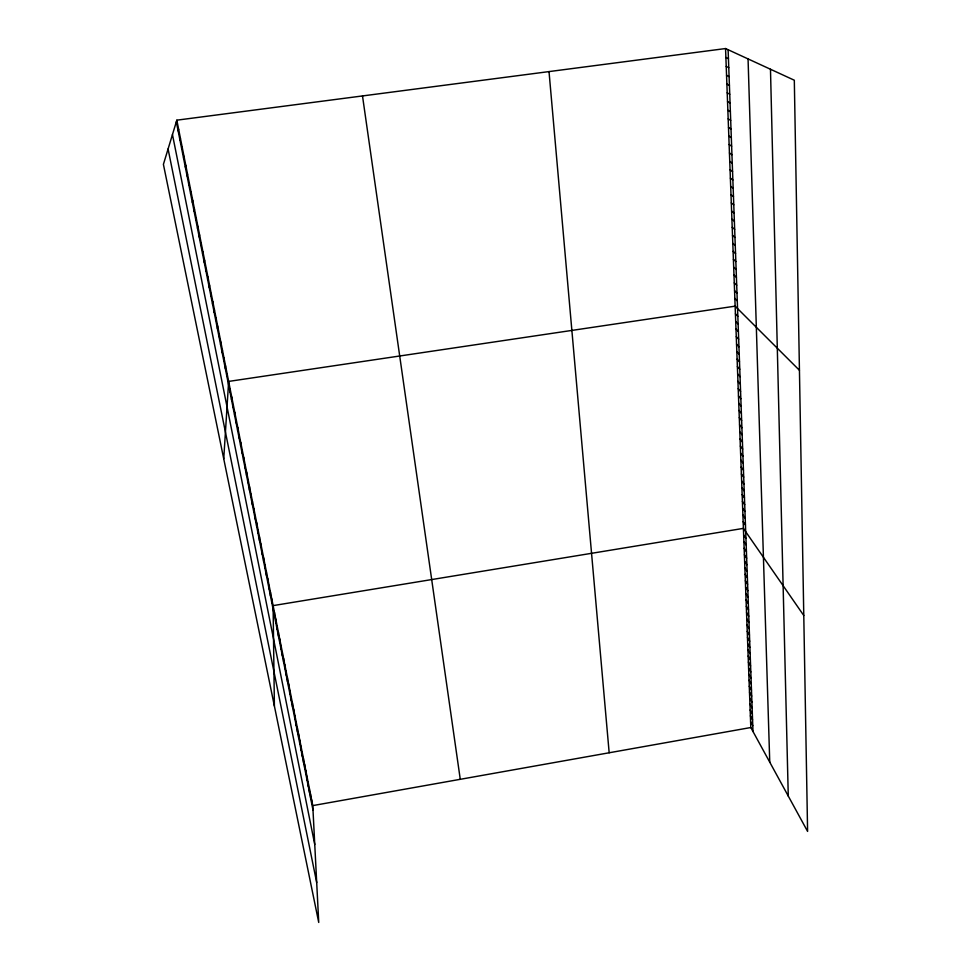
<?xml version="1.0" encoding="UTF-8"?>
<svg xmlns="http://www.w3.org/2000/svg" width="971" height="971" viewBox="0 0 971 971"><rect width="100%" height="100%" fill="white"/><g stroke="black" fill="none" stroke-linecap="round" stroke-linejoin="round"><path stroke-width="1.46" d="M262.243 554.453L262.255 550.86M260.847 547.438L260.859 543.869M259.451 540.398L259.475 536.854M258.043 533.31L258.068 529.802M256.635 526.197L256.672 522.714M255.215 519.048L255.252 515.589M253.783 511.863L253.832 508.44M252.351 504.653L252.411 501.242M250.919 497.395L250.979 494.021M249.462 490.112L249.535 486.762M248.018 482.793L248.091 479.48M246.549 475.438L246.634 472.149M245.08 468.046L245.178 464.793M243.612 460.618L243.709 457.39M242.131 453.154L242.24 449.961M240.638 445.653L240.759 442.497M239.145 438.115L239.267 434.984M237.64 430.541L237.774 427.446M236.135 422.931L236.269 419.873M234.606 415.285L234.764 412.25M233.089 407.602L233.246 404.604M231.547 399.882L231.717 396.908M230.006 392.126L230.188 389.189M223.743 458.81L228.646 381.421L735.144 306.156L799.436 370.279M226.911 376.481L227.105 373.617M225.345 368.604L225.539 365.776M223.767 360.69L223.985 357.898M222.189 352.74L222.408 349.973M220.599 344.741L220.83 342.01M219.009 336.706L219.24 334.012M217.407 328.635L217.65 325.977M215.793 320.515L216.048 317.893M214.166 312.359L214.433 309.773M212.54 304.154L212.819 301.617M210.913 295.912L211.193 293.412M209.263 287.634L209.554 285.171M207.612 279.308L207.915 276.881M205.949 270.933L206.265 268.554M204.274 262.522L204.602 260.179M202.599 254.074L202.939 251.768M200.912 245.566L201.252 243.308M199.213 237.033L199.565 234.812M197.514 228.44L197.878 226.267M195.802 219.81L196.166 217.674M194.079 211.132L194.455 209.044M192.343 202.417L192.744 200.366M190.595 193.642L191.008 191.639M188.847 184.83L189.272 182.864M187.087 175.969L187.524 174.052M185.327 167.061L185.764 165.191M183.543 158.103L183.992 156.282M181.759 149.109L182.22 147.325M179.963 140.055L180.436 138.319M178.154 130.951L178.64 129.264M176.831 120.173L163.407 164.366L318.731 922.45L312.771 805.602L176.831 120.173L725.555 48.55L794.314 80.229L807.593 831.407L750.814 727.522L725.555 48.55M312.771 805.602L750.814 727.522M725.895 57.495L728.444 58.721M726.223 66.404L728.772 67.679M726.551 75.253L729.1 76.575M726.878 84.076L729.427 85.436M727.206 92.84L729.743 94.248M727.534 101.567L730.058 103.011M727.849 110.245L730.386 111.738M728.177 118.875L730.702 120.416M728.493 127.468L731.017 129.046M728.808 136.013L731.321 137.639M729.124 144.521L731.636 146.184M729.439 152.993L731.952 154.692M729.755 161.404L732.255 163.152M730.071 169.791L732.559 171.576M730.374 178.13L732.874 179.963M730.69 186.432L733.178 188.289M730.993 194.686L733.481 196.591M731.297 202.903L733.773 204.845M731.6 211.071L734.076 213.062M731.903 219.215L734.379 221.23M732.207 227.311L734.671 229.374M732.51 235.37L734.962 237.458M732.802 243.381L735.265 245.517M733.105 251.368L735.557 253.528M733.396 259.306L735.848 261.515M733.688 267.207L736.127 269.453M733.979 275.072L736.419 277.354M734.27 282.901L736.71 285.207M734.562 290.693L736.989 293.036M734.853 298.437L737.28 300.816M735.423 313.839L737.839 316.279M735.702 321.474L738.118 323.962M735.994 329.084L738.397 331.596M736.273 336.658L738.676 339.207M736.552 344.183L738.955 346.768M736.831 351.684L739.222 354.306M737.11 359.149L739.501 361.795M737.39 366.577L739.768 369.259M737.657 373.981L740.048 376.687M737.936 381.336L740.315 384.079M738.203 388.667L740.582 391.434M738.482 395.962L740.849 398.753M738.749 403.22L741.116 406.048M739.016 410.442L741.383 413.294M739.283 417.639L741.638 420.516M739.55 424.8L741.905 427.701M739.817 431.925L742.172 434.862M740.084 439.013L742.427 441.987M740.339 446.077L742.681 449.075M740.606 453.105L742.936 456.127M740.861 460.108L743.203 463.155M741.128 467.075L743.458 470.146M741.383 474.006L743.713 477.113M741.638 480.912L743.956 484.044M741.893 487.782L744.211 490.938M742.147 494.627L744.466 497.807M742.402 501.437L744.708 504.653M742.657 508.221L744.963 511.45M742.9 514.97L745.206 518.235M743.155 521.694L745.449 524.971M803.77 615.493L743.398 528.382L273.106 605.613L274.392 706.038M743.652 535.033L745.946 538.359M743.895 541.648L746.189 545.01M744.138 548.239L746.42 551.625M744.381 554.805L746.663 558.204M744.623 561.335L746.905 564.77M744.866 567.841L747.148 571.288M745.109 574.31L747.379 577.794M745.352 580.767L747.609 584.263M745.594 587.188L747.852 590.708M745.825 593.572L748.083 597.116M746.068 599.944L748.313 603.501M746.298 606.28L748.544 609.861M746.541 612.592L748.775 616.197M746.772 618.867L749.005 622.496M747.002 625.13L749.236 628.783M747.233 631.356L749.466 635.034M747.464 637.559L749.697 641.248M747.694 643.737L749.915 647.451M747.925 649.89L750.146 653.617M748.156 656.008L750.365 659.758M748.374 662.113L750.595 665.888M748.605 668.182L750.814 671.968M748.823 674.226L751.032 678.037M749.054 680.246L751.251 684.082M749.272 686.242L751.481 690.102M749.503 692.214L751.7 696.086M749.721 698.161L751.906 702.057M749.94 704.084L752.124 707.993M750.158 709.983L752.343 713.903M750.377 715.858L752.561 719.802M750.595 721.708L752.768 725.665M168.08 148.988L316.704 882.603M172.462 134.581L314.75 844.491M176.334 121.812L313.002 810.069M362.499 95.935L460.266 779.312M549.016 71.587L609.169 752.768M311.618 799.764L311.837 804.206M310.453 793.902L310.671 798.332M309.288 788.015L309.494 792.421M308.11 782.104L308.317 786.498M306.933 776.169L307.139 780.538M305.756 770.209L305.95 774.555M304.566 764.213L304.76 768.559M303.365 758.205L303.559 762.514M302.175 752.161L302.357 756.458M300.974 746.092L301.144 750.377M299.76 739.999L299.93 744.259M298.546 733.882L298.716 738.118M297.332 727.74L297.49 731.952M296.106 721.562L296.264 725.762M728.116 49.727L752.986 731.503M294.868 715.36L295.026 719.547M293.643 709.133L293.788 713.297M292.392 702.883L292.538 707.022M291.154 696.595L291.288 700.71M748.058 58.915L769.748 762.186M289.904 690.284L290.026 694.374M288.642 683.948L288.763 688.014M287.38 677.576L287.501 681.63M286.117 671.179L286.227 675.209M284.843 664.759L284.94 668.764M770.476 69.244L788.27 796.062M283.556 658.302L283.653 662.295M282.27 651.82L282.367 655.789M280.983 645.314L281.068 649.247M279.684 638.772L279.757 642.693M278.386 632.194L278.459 636.09M277.075 625.591L277.136 629.475M275.752 618.964L275.813 622.812M274.441 612.3L274.49 616.136M271.771 598.876L271.819 602.651M270.436 592.116L270.472 595.866M269.088 585.319L269.113 589.045M267.729 578.485L267.753 582.187M266.37 571.628L266.382 575.305M264.998 564.734L265.01 568.387M263.627 557.815L263.627 561.444"/></g></svg>
